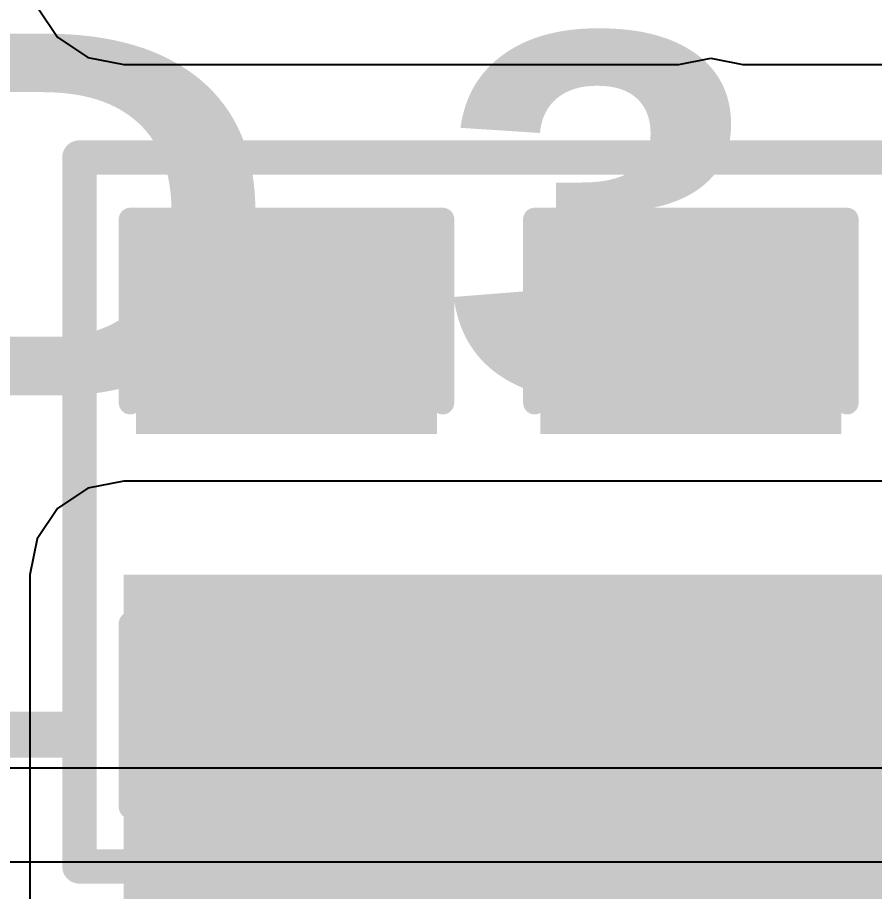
# Model space of a CAD drawing. Header units: inches. Extents: x -5 to 5258, y -4 to 5281.
# Drawn here: x 48.756 to 53.493, y 59.653 to 64.487 of the extents above; entities that cross this region are included whole.
import ezdxf

# ---------------------------------------------------------------- set-up
doc = ezdxf.new("R2010")
doc.units = ezdxf.units.IN
for name, color, linetype in [('Bottom Layer', 5, 'Continuous'), ('Top Layer', 1, 'Continuous'), ('Top Overlay', 2, 'Continuous'), ('Top Paste', 8, 'Continuous'), ('Top Solder', 216, 'Continuous')]:
    doc.layers.add(name, color=color, linetype=linetype)
doc.styles.add('Arial Black_Bold', font='', dxfattribs={"height": 0.2})
doc.styles.get('Arial Black_Bold').set_extended_font_data('Arial Black', bold=True)

# ---------------------------------------------------------------- blocks, each defined once
blk = doc.blocks.new('C___0805_157')
at = {"layer": 'Top Layer'}
for points in [[(-1.524, 0.762), (-0.508, 0.762), (-0.508, -0.762), (-1.524, -0.762)], [(0.508, 0.762), (1.524, 0.762), (1.524, -0.762), (0.508, -0.762)]]:
    blk.add_hatch(color=1, dxfattribs=at).paths.add_polyline_path(points)
at = {"layer": 'Top Paste'}
for points in [[(-1.524, 0.762), (-0.508, 0.762), (-0.508, -0.762), (-1.524, -0.762)], [(0.508, 0.762), (1.524, 0.762), (1.524, -0.762), (0.508, -0.762)]]:
    blk.add_hatch(color=8, dxfattribs=at).paths.add_polyline_path(points)
at = {"layer": 'Top Solder'}
for points in [[(-1.594, 0.832), (-0.438, 0.832), (-0.438, -0.832), (-1.594, -0.832)], [(0.438, 0.832), (1.594, 0.832), (1.594, -0.832), (0.438, -0.832)]]:
    blk.add_hatch(color=216, dxfattribs=at).paths.add_polyline_path(points)
at = {"layer": 'Top Overlay'}
for points in [[(-1.6256, -0.8636, 0.127, 0.127, 0), (-1.6256, 0.8636, 0.127, 0.127, 0)], [(-0.6096, 0.8636, 0.127, 0.127, 0), (-1.6256, 0.8636, 0.127, 0.127, 0)], [(1.6256, 0.8636, 0.127, 0.127, 0), (0.6096, 0.8636, 0.127, 0.127, 0)], [(1.6256, -0.8636, 0.127, 0.127, 0), (1.6256, 0.8636, 0.127, 0.127, 0)], [(-1.6256, -0.8636, 0.127, 0.127, 0), (-0.6096, -0.8636, 0.127, 0.127, 0)], [(0.6096, -0.8636, 0.127, 0.127, 0), (1.6256, -0.8636, 0.127, 0.127, 0)]]:
    blk.add_lwpolyline(points, format="xyseb", dxfattribs=at)
for points in [[(-1.6574, 0.8636, 0.0635, 0.0635, 1), (-1.5938, 0.8636, 0.0635, 0.0635, 1)], [(-1.6574, 0.8636, 0.0635, 0.0635, 1), (-1.5938, 0.8636, 0.0635, 0.0635, 1)], [(-0.6414, 0.8636, 0.0635, 0.0635, 1), (-0.5779, 0.8636, 0.0635, 0.0635, 1)], [(0.5779, 0.8636, 0.0635, 0.0635, 1), (0.6414, 0.8636, 0.0635, 0.0635, 1)], [(1.5939, 0.8636, 0.0635, 0.0635, 1), (1.6574, 0.8636, 0.0635, 0.0635, 1)], [(1.5939, 0.8636, 0.0635, 0.0635, 1), (1.6574, 0.8636, 0.0635, 0.0635, 1)], [(-1.6574, -0.8636, 0.0635, 0.0635, 1), (-1.5938, -0.8636, 0.0635, 0.0635, 1)], [(-1.6574, -0.8636, 0.0635, 0.0635, 1), (-1.5938, -0.8636, 0.0635, 0.0635, 1)], [(-0.6414, -0.8636, 0.0635, 0.0635, 1), (-0.5779, -0.8636, 0.0635, 0.0635, 1)], [(0.5778, -0.8636, 0.0635, 0.0635, 1), (0.6413, -0.8636, 0.0635, 0.0635, 1)], [(1.5938, -0.8636, 0.0635, 0.0635, 1), (1.6574, -0.8636, 0.0635, 0.0635, 1)], [(1.5938, -0.8636, 0.0635, 0.0635, 1), (1.6574, -0.8636, 0.0635, 0.0635, 1)]]:
    blk.add_lwpolyline(points, format="xyseb", close=True, dxfattribs=at)
blk = doc.blocks.new('C___0805_158')
at = {"layer": 'Top Layer'}
for points in [[(-1.524, 0.762), (-0.508, 0.762), (-0.508, -0.762), (-1.524, -0.762)], [(0.508, 0.762), (1.524, 0.762), (1.524, -0.762), (0.508, -0.762)]]:
    blk.add_hatch(color=1, dxfattribs=at).paths.add_polyline_path(points)
at = {"layer": 'Top Paste'}
for points in [[(-1.524, 0.762), (-0.508, 0.762), (-0.508, -0.762), (-1.524, -0.762)], [(0.508, 0.762), (1.524, 0.762), (1.524, -0.762), (0.508, -0.762)]]:
    blk.add_hatch(color=8, dxfattribs=at).paths.add_polyline_path(points)
at = {"layer": 'Top Solder'}
for points in [[(-1.594, 0.832), (-0.438, 0.832), (-0.438, -0.832), (-1.594, -0.832)], [(0.438, 0.832), (1.594, 0.832), (1.594, -0.832), (0.438, -0.832)]]:
    blk.add_hatch(color=216, dxfattribs=at).paths.add_polyline_path(points)
at = {"layer": 'Top Overlay'}
for points in [[(-1.6256, -0.8636, 0.127, 0.127, 0), (-1.6256, 0.8636, 0.127, 0.127, 0)], [(-1.6256, 0.8636, 0.127, 0.127, 0), (-0.6096, 0.8636, 0.127, 0.127, 0)], [(0.6096, 0.8636, 0.127, 0.127, 0), (1.6256, 0.8636, 0.127, 0.127, 0)], [(1.6256, -0.8636, 0.127, 0.127, 0), (1.6256, 0.8636, 0.127, 0.127, 0)], [(-0.6096, -0.8636, 0.127, 0.127, 0), (-1.6256, -0.8636, 0.127, 0.127, 0)], [(0.6096, -0.8636, 0.127, 0.127, 0), (1.6256, -0.8636, 0.127, 0.127, 0)]]:
    blk.add_lwpolyline(points, format="xyseb", dxfattribs=at)
for points in [[(-1.6574, 0.8636, 0.0635, 0.0635, 1), (-1.5939, 0.8636, 0.0635, 0.0635, 1)], [(-1.6574, 0.8636, 0.0635, 0.0635, 1), (-1.5939, 0.8636, 0.0635, 0.0635, 1)], [(-0.6413, 0.8636, 0.0635, 0.0635, 1), (-0.5778, 0.8636, 0.0635, 0.0635, 1)], [(0.5779, 0.8636, 0.0635, 0.0635, 1), (0.6414, 0.8636, 0.0635, 0.0635, 1)], [(1.5939, 0.8636, 0.0635, 0.0635, 1), (1.6574, 0.8636, 0.0635, 0.0635, 1)], [(1.5939, 0.8636, 0.0635, 0.0635, 1), (1.6574, 0.8636, 0.0635, 0.0635, 1)], [(-1.6574, -0.8636, 0.0635, 0.0635, 1), (-1.5938, -0.8636, 0.0635, 0.0635, 1)], [(-1.6574, -0.8636, 0.0635, 0.0635, 1), (-1.5938, -0.8636, 0.0635, 0.0635, 1)], [(-0.6414, -0.8636, 0.0635, 0.0635, 1), (-0.5779, -0.8636, 0.0635, 0.0635, 1)], [(0.5779, -0.8636, 0.0635, 0.0635, 1), (0.6414, -0.8636, 0.0635, 0.0635, 1)], [(1.5939, -0.8636, 0.0635, 0.0635, 1), (1.6574, -0.8636, 0.0635, 0.0635, 1)], [(1.5939, -0.8636, 0.0635, 0.0635, 1), (1.6574, -0.8636, 0.0635, 0.0635, 1)]]:
    blk.add_lwpolyline(points, format="xyseb", close=True, dxfattribs=at)

msp = doc.modelspace()

# ---------------------------------------------------------------- hatches: boundary and pattern name
at = {"layer": 'Top Layer'}
for points in [[(49.3428, 59.2074), (59.4319, 59.2074), (59.4319, 61.405), (49.3428, 61.405)], [(49.3428, 56.7942), (57.5056, 56.7942), (57.5056, 61.405), (49.3428, 61.405)]]:
    msp.add_hatch(color=1, dxfattribs=at).paths.add_polyline_path(points)

# ---------------------------------------------------------------- linework, layer by layer
at = {"layer": 'Bottom Layer'}
for p, q in [((55.067, 60.335), (25.3767, 60.335)), ((25.3767, 59.817), (55.067, 59.817))]:
    msp.add_line(p, q, dxfattribs=at)
at = {"layer": 'Top Layer'}
for p, q in [((48.8642, 64.5464), (48.9765, 64.3784)), ((48.9765, 64.3784), (49.1446, 64.2661)), ((49.1446, 64.2661), (49.3428, 64.2266)), ((52.4114, 64.2266), (52.5882, 64.2618)), ((52.5882, 64.2618), (52.765, 64.2266)), ((49.3428, 64.2266), (52.4114, 64.2266)), ((52.765, 64.2266), (57.3054, 64.2266)), ((49.1446, 61.8836), (48.9765, 61.7713)), ((49.3428, 61.923), (49.1446, 61.8836)), ((57.3054, 61.923), (49.3428, 61.923)), ((48.9765, 61.7713), (48.8642, 61.6032)), ((48.8642, 61.6032), (48.8248, 61.405)), ((48.8248, 61.405), (48.8248, 59.2074))]:
    msp.add_line(p, q, dxfattribs=at)
at = {"layer": 'Top Overlay'}
for points in [[(49.0982, 63.7123, 0.1905, 0.1905, 0), (55.2764, 63.7123, 0.1905, 0.1905, 0)], [(49.0982, 59.7916, 0.1905, 0.1905, 0), (49.0982, 63.7123, 0.1905, 0.1905, 0)], [(48.5597, 60.5207, 0.254, 0.254, 0), (49.0424, 60.5207, 0.254, 0.254, 0)], [(49.0982, 59.7916, 0.1905, 0.1905, 0), (55.2764, 59.7916, 0.1905, 0.1905, 0)]]:
    msp.add_lwpolyline(points, format="xyseb", dxfattribs=at)
for points in [[(49.0506, 63.7123, 0.0952, 0.0952, 1), (49.1458, 63.7123, 0.0952, 0.0952, 1)], [(49.0506, 63.7123, 0.0952, 0.0952, 1), (49.1458, 63.7123, 0.0952, 0.0952, 1)], [(48.9789, 60.5207, 0.127, 0.127, 1), (49.1059, 60.5207, 0.127, 0.127, 1)], [(49.0506, 59.7916, 0.0952, 0.0952, 1), (49.1458, 59.7916, 0.0952, 0.0952, 1)], [(49.0506, 59.7916, 0.0952, 0.0952, 1), (49.1458, 59.7916, 0.0952, 0.0952, 1)]]:
    msp.add_lwpolyline(points, format="xyseb", close=True, dxfattribs=at)

# ---------------------------------------------------------------- block references
at = {"rotation": 270}
for name, p in [('C___0805_157', (50.2428, 61.7453)), ('C___0805_158', (52.478, 61.7453))]:
    msp.add_blockref(name, p, dxfattribs=at)

# ---------------------------------------------------------------- texts
at = {"layer": 'Top Overlay', "style": 'Arial Black_Bold'}
msp.add_text('SOLENOID 3', height=2, rotation=360, dxfattribs=at).set_placement((33.5046, 62.3974))

doc.saveas('drawing.dxf')
